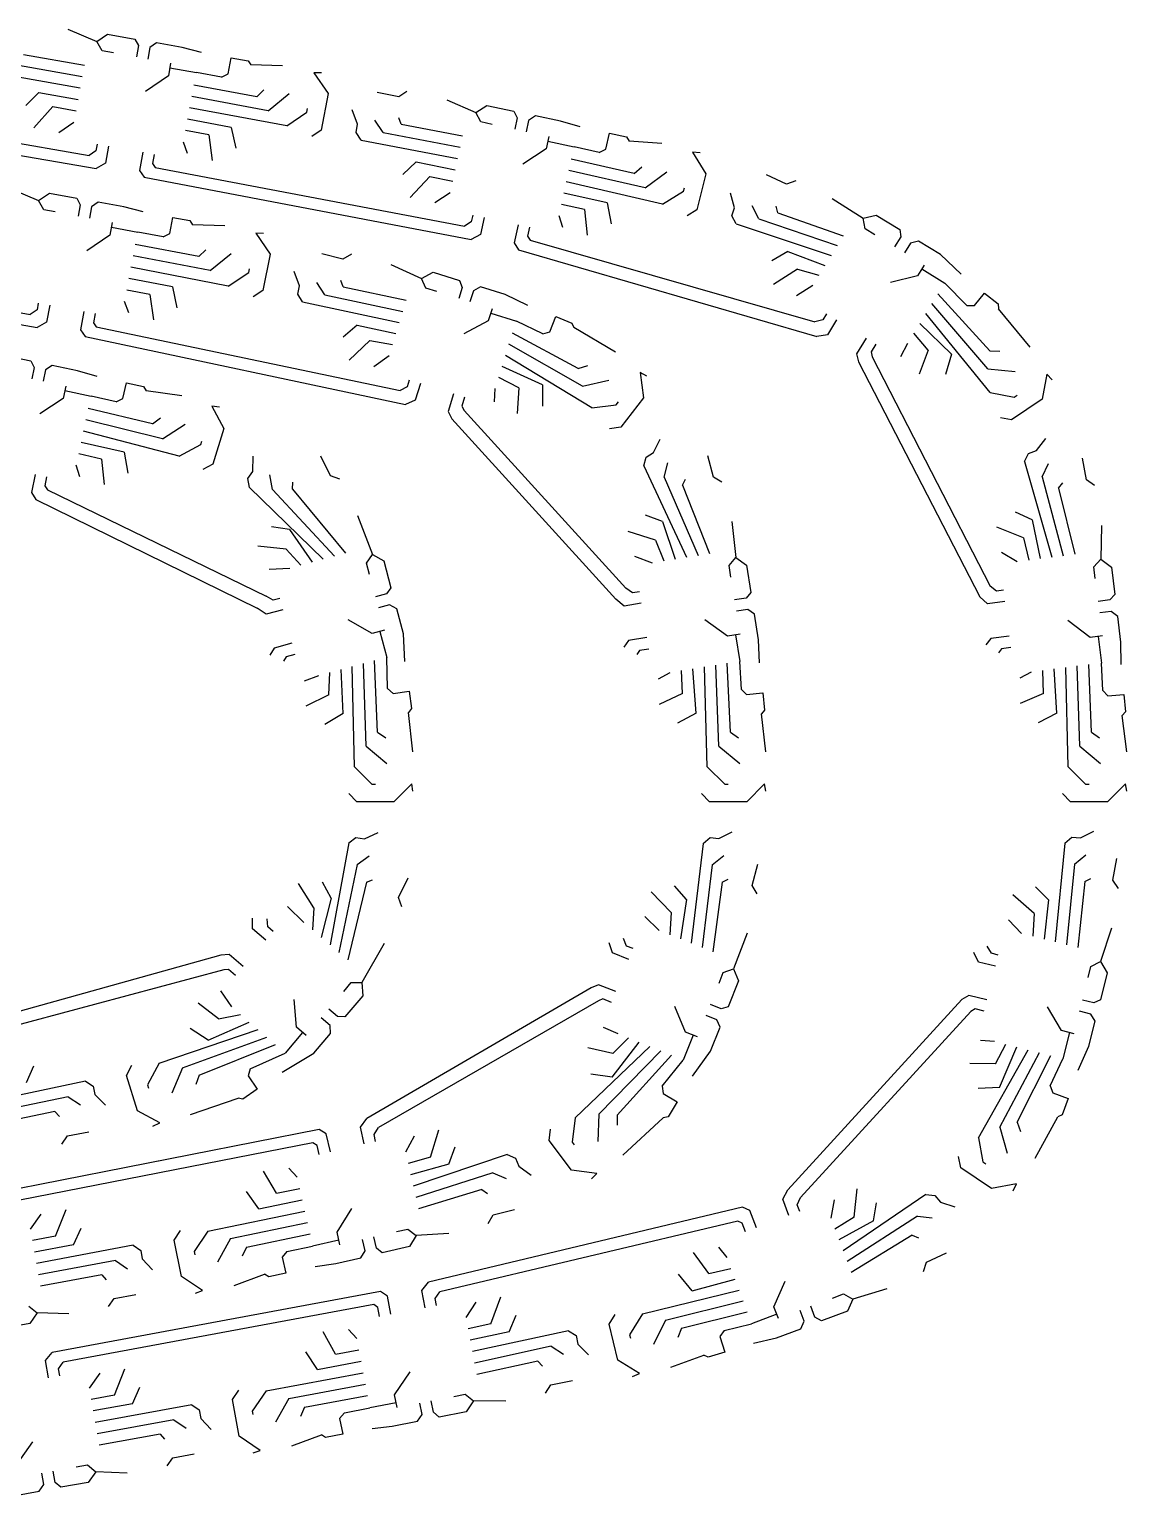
# Model space of a CAD drawing. Header units: millimetres. Extents: x -15 to 155, y 12 to 92.
# Drawn here: x 107.8 to 155.2, y 20.4 to 83.7 of the extents above; entities that cross this region are included whole.
import ezdxf

# ---------------------------------------------------------------- set-up
doc = ezdxf.new("R2010")
doc.units = ezdxf.units.MM
doc.header["$MEASUREMENT"] = 0
doc.layers.add('16 - lines', color=160, linetype='Continuous', true_color=0x0020ff)

msp = doc.modelspace()

# ---------------------------------------------------------------- linework, layer by layer
at = {"layer": '16 - lines'}
for p, q in [((109.501, 83.703), (110.753, 83.175)), ((110.753, 83.175), (111.218, 83.497)), ((110.985, 82.777), (110.753, 83.175)), ((111.218, 83.497), (112.398, 83.283)), ((112.398, 83.283), (112.551, 83.001)), ((112.551, 83.001), (112.461, 82.509)), ((113.333, 83.113), (113.042, 82.912)), ((114.429, 82.914), (113.333, 83.113)), ((107.584, 82.621), (110.212, 82.155)), ((111.477, 82.688), (110.985, 82.777)), ((111.477, 82.688), (110.985, 82.777)), ((113.042, 82.912), (112.953, 82.42)), ((115.268, 82.708), (114.429, 82.914)), ((116.42, 81.785), (116.546, 82.473)), ((116.546, 82.473), (117.284, 82.338)), ((117.284, 82.338), (117.404, 82.163)), ((105.862, 81.909), (110.033, 81.171)), ((106.808, 82.25), (110.122, 81.663)), ((113.839, 81.7), (112.85, 81.015)), ((113.937, 82.241), (113.839, 81.7)), ((113.901, 82.044), (115.047, 81.836)), ((116.138, 81.633), (115.047, 81.836)), ((116.138, 81.633), (116.42, 81.785)), ((118.773, 82.134), (117.404, 82.163)), ((120.115, 81.831), (120.734, 80.927)), ((120.444, 81.82), (120.115, 81.831)), ((117.656, 80.791), (114.934, 81.297)), ((117.656, 80.791), (117.967, 81.089)), ((96.994, 80.585), (110.418, 78.256)), ((108.25, 80.981), (107.692, 80.421)), ((108.25, 80.981), (109.944, 80.68)), ((118.154, 80.189), (114.845, 80.805)), ((118.154, 80.189), (119.057, 80.936)), ((120.734, 80.927), (120.439, 79.354)), ((123.785, 80.784), (122.854, 80.976)), ((124.139, 81.018), (123.785, 80.784)), ((125.853, 80.665), (127.106, 80.108)), ((127.106, 80.108), (127.581, 80.415)), ((127.581, 80.415), (128.754, 80.164)), ((96.518, 80.157), (110.722, 77.692)), ((108.851, 80.365), (108.025, 79.447)), ((108.851, 80.365), (109.854, 80.188)), ((116.554, 79.472), (114.666, 79.822)), ((118.947, 79.532), (114.756, 80.313)), ((118.947, 79.532), (119.822, 80.131)), ((119.822, 80.131), (119.85, 80.278)), ((122.009, 79.615), (121.768, 80.221)), ((123.11, 79.252), (122.752, 79.778)), ((123.891, 79.612), (123.791, 79.885)), ((127.326, 79.703), (127.106, 80.108)), ((128.754, 80.164), (128.897, 79.877)), ((128.897, 79.877), (128.793, 79.389)), ((129.386, 79.773), (129.282, 79.284)), ((129.683, 79.965), (129.386, 79.773)), ((130.772, 79.732), (129.683, 79.965)), ((109.108, 79.252), (109.765, 79.696)), ((115.579, 79.143), (114.577, 79.33)), ((115.579, 79.143), (115.734, 78.047)), ((116.554, 79.472), (116.745, 78.573)), ((120.439, 79.354), (120.031, 79.074)), ((121.939, 79.249), (122.009, 79.615)), ((122.16, 78.924), (121.939, 79.249)), ((123.11, 79.252), (126.429, 78.617)), ((123.891, 79.612), (126.533, 79.106)), ((127.815, 79.598), (127.326, 79.703)), ((127.815, 79.598), (127.326, 79.703)), ((131.61, 79.495), (130.772, 79.732)), ((132.73, 78.533), (132.88, 79.217)), ((132.88, 79.217), (133.612, 79.057)), ((110.762, 78.752), (110.709, 78.457)), ((111.254, 78.663), (111.12, 77.925)), ((114.67, 78.344), (114.488, 78.838)), ((122.16, 78.924), (126.324, 78.128)), ((130.144, 78.537), (129.135, 77.883)), ((130.259, 79.074), (130.144, 78.537)), ((130.218, 78.879), (131.357, 78.635)), ((132.443, 78.391), (131.357, 78.635)), ((132.443, 78.391), (132.73, 78.533)), ((133.612, 79.057), (133.727, 78.878)), ((135.138, 78.767), (133.727, 78.878)), ((110.709, 78.457), (110.418, 78.256)), ((111.12, 77.925), (110.722, 77.692)), ((112.73, 78.395), (112.587, 77.608)), ((113.222, 78.305), (113.15, 77.912)), ((113.15, 77.912), (113.271, 77.737)), ((124.534, 77.976), (123.962, 77.43)), ((124.534, 77.976), (126.219, 77.639)), ((133.953, 77.485), (131.227, 78.1)), ((136.463, 78.395), (137.034, 77.459)), ((136.79, 78.367), (136.463, 78.395)), ((112.587, 77.608), (112.788, 77.317)), ((112.788, 77.317), (126.904, 74.629)), ((113.271, 77.737), (126.617, 75.201)), ((125.119, 77.345), (124.27, 76.447)), ((125.119, 77.345), (126.114, 77.15)), ((134.419, 76.858), (131.122, 77.611)), ((133.953, 77.485), (134.279, 77.766)), ((134.419, 76.858), (135.359, 77.556)), ((137.034, 77.459), (136.657, 75.904)), ((140.519, 77.014), (139.661, 77.421)), ((106.981, 76.844), (108.235, 76.311)), ((108.235, 76.311), (108.701, 76.631)), ((108.701, 76.631), (109.881, 76.411)), ((125.348, 76.226), (126.01, 76.661)), ((132.787, 76.217), (130.913, 76.633)), ((135.176, 76.16), (131.017, 77.122)), ((135.176, 76.16), (136.081, 76.712)), ((136.081, 76.712), (136.117, 76.858)), ((138.276, 76.003), (138.106, 76.633)), ((140.919, 77.157), (140.519, 77.014)), ((108.466, 75.912), (108.235, 76.311)), ((109.881, 76.411), (110.032, 76.129)), ((110.032, 76.129), (109.94, 75.637)), ((110.523, 76.037), (110.432, 75.546)), ((110.815, 76.237), (110.523, 76.037)), ((111.91, 76.033), (110.815, 76.237)), ((112.752, 75.822), (111.91, 76.033)), ((131.801, 75.921), (130.808, 76.145)), ((132.787, 76.217), (132.947, 75.312)), ((138.165, 75.649), (138.276, 76.003)), ((139.329, 75.517), (139.034, 76.081)), ((140.146, 75.785), (140.078, 76.068)), ((142.5, 76.407), (143.838, 75.549)), ((108.957, 75.82), (108.466, 75.912)), ((108.957, 75.82), (108.466, 75.912)), ((111.415, 75.363), (111.314, 74.822)), ((113.9, 74.894), (114.029, 75.582)), ((114.029, 75.582), (114.766, 75.443)), ((114.766, 75.443), (114.886, 75.268)), ((126.914, 75.393), (126.617, 75.201)), ((126.977, 75.687), (126.914, 75.393)), ((127.466, 75.582), (127.309, 74.849)), ((130.865, 75.154), (130.703, 75.656)), ((131.801, 75.921), (131.918, 74.821)), ((136.657, 75.904), (136.235, 75.646)), ((138.347, 75.3), (138.165, 75.649)), ((139.329, 75.517), (142.705, 74.366)), ((140.146, 75.785), (142.966, 74.793)), ((143.838, 75.549), (144.388, 75.681)), ((143.912, 75.094), (143.838, 75.549)), ((144.388, 75.681), (145.412, 75.056)), ((111.314, 74.822), (110.323, 74.142)), ((111.378, 75.166), (112.523, 74.953)), ((113.617, 74.744), (112.523, 74.953)), ((113.617, 74.744), (113.9, 74.894)), ((116.28, 75.225), (114.886, 75.268)), ((117.619, 74.907), (118.227, 73.995)), ((117.947, 74.892), (117.619, 74.907)), ((127.309, 74.849), (126.904, 74.629)), ((128.933, 75.268), (128.765, 74.486)), ((129.422, 75.163), (129.338, 74.772)), ((129.338, 74.772), (129.453, 74.594)), ((138.347, 75.3), (142.444, 73.939)), ((144.338, 74.833), (143.912, 75.094)), ((144.338, 74.833), (143.912, 75.094)), ((145.452, 74.738), (145.191, 74.311)), ((145.412, 75.056), (145.452, 74.738)), ((115.148, 73.896), (112.408, 74.415)), ((115.148, 73.896), (115.462, 74.19)), ((128.765, 74.486), (128.957, 74.189)), ((128.957, 74.189), (141.832, 70.446)), ((129.453, 74.594), (141.752, 71.081)), ((140.58, 74.108), (139.895, 73.713)), ((140.58, 74.108), (142.183, 73.513)), ((145.879, 74.477), (145.618, 74.051)), ((146.222, 74.56), (145.879, 74.477)), ((147.173, 73.979), (146.222, 74.56)), ((94.442, 73.766), (107.878, 71.393)), ((116.423, 72.622), (112.225, 73.432)), ((115.639, 73.288), (112.317, 73.923)), ((115.639, 73.288), (116.55, 74.024)), ((118.227, 73.995), (117.914, 72.426)), ((121.376, 73.778), (120.457, 74.016)), ((121.742, 73.993), (121.376, 73.778)), ((123.436, 73.555), (124.765, 72.953)), ((146.471, 73.529), (146.184, 73.06)), ((148.062, 73.136), (147.173, 73.979)), ((93.965, 73.339), (108.18, 70.828)), ((114.023, 72.581), (112.134, 72.94)), ((116.423, 72.622), (117.306, 73.21)), ((117.306, 73.21), (117.335, 73.357)), ((119.5, 72.635), (119.276, 73.247)), ((121.382, 72.582), (121.289, 72.859)), ((124.765, 72.953), (125.266, 73.217)), ((124.948, 72.53), (124.765, 72.953)), ((125.266, 73.217), (126.412, 72.861)), ((126.412, 72.861), (126.529, 72.563)), ((140.998, 73.356), (139.961, 72.686)), ((140.998, 73.356), (141.923, 73.086)), ((146.184, 73.06), (145.016, 72.778)), ((146.367, 73.358), (147.361, 72.751)), ((113.046, 72.256), (112.042, 72.448)), ((113.046, 72.256), (113.196, 71.16)), ((114.023, 72.581), (114.21, 71.681)), ((117.914, 72.426), (117.502, 72.151)), ((119.421, 72.272), (119.5, 72.635)), ((119.633, 71.941), (119.421, 72.272)), ((120.592, 72.243), (120.248, 72.779)), ((120.592, 72.243), (123.957, 71.528)), ((121.382, 72.582), (124.105, 72.006)), ((125.426, 72.382), (124.948, 72.53)), ((125.426, 72.382), (124.948, 72.53)), ((126.529, 72.563), (126.381, 72.086)), ((127.007, 72.415), (126.859, 71.938)), ((127.319, 72.58), (127.007, 72.415)), ((128.383, 72.25), (127.319, 72.58)), ((129.353, 71.778), (128.383, 72.25)), ((140.954, 72.215), (141.662, 72.66)), ((149.296, 69.826), (147.061, 72.289)), ((148.314, 71.776), (147.361, 72.751)), ((148.634, 71.775), (149.074, 72.319)), ((149.074, 72.319), (149.657, 71.848)), ((108.17, 71.593), (107.878, 71.393)), ((108.225, 71.888), (108.17, 71.593)), ((108.716, 71.796), (108.579, 71.059)), ((112.133, 71.462), (111.95, 71.957)), ((119.633, 71.941), (123.809, 71.051)), ((127.814, 71.641), (127.651, 71.116)), ((149.221, 69.048), (146.8, 71.863)), ((148.314, 71.776), (148.634, 71.775)), ((149.657, 71.848), (149.68, 71.637)), ((151.035, 69.982), (149.68, 71.637)), ((108.579, 71.059), (108.18, 70.828)), ((110.191, 71.522), (110.045, 70.735)), ((110.683, 71.43), (110.609, 71.037)), ((110.609, 71.037), (110.729, 70.862)), ((121.984, 70.935), (121.386, 70.418)), ((121.984, 70.935), (123.661, 70.573)), ((127.651, 71.116), (126.587, 70.556)), ((127.755, 71.45), (128.867, 71.105)), ((129.997, 70.554), (128.867, 71.105)), ((130.303, 70.648), (130.561, 71.299)), ((130.561, 71.299), (131.258, 71.022)), ((131.258, 71.022), (131.343, 70.827)), ((142.096, 71.164), (141.752, 71.081)), ((142.252, 71.42), (142.096, 71.164)), ((142.679, 71.159), (142.287, 70.519)), ((147.649, 69.678), (146.279, 71.009)), ((149.314, 68.023), (146.54, 71.436)), ((110.045, 70.735), (110.245, 70.444)), ((110.245, 70.444), (124.074, 67.514)), ((110.729, 70.862), (123.84, 68.11)), ((122.537, 70.276), (121.644, 69.422)), ((122.537, 70.276), (123.513, 70.096)), ((131.536, 69.062), (128.69, 70.585)), ((129.997, 70.554), (130.303, 70.648)), ((133.136, 69.76), (131.343, 70.827)), ((142.287, 70.519), (141.832, 70.446)), ((143.958, 70.377), (143.541, 69.694)), ((146.635, 69.854), (146.018, 70.583)), ((106.723, 69.633), (107.898, 69.386)), ((131.71, 68.301), (128.542, 70.107)), ((143.541, 69.694), (143.624, 69.351)), ((144.385, 70.116), (144.176, 69.775)), ((144.176, 69.775), (144.226, 69.569)), ((145.455, 69.586), (145.757, 70.156)), ((146.635, 69.854), (146.248, 68.817)), ((147.649, 69.678), (147.388, 68.797)), ((149.296, 69.826), (149.726, 69.816)), ((107.898, 69.386), (108.042, 69.1)), ((108.042, 69.1), (107.939, 68.611)), ((108.827, 69.191), (108.531, 68.997)), ((109.917, 68.962), (108.827, 69.191)), ((122.709, 69.147), (123.365, 69.618)), ((129.984, 68.354), (128.246, 69.152)), ((132.122, 67.358), (128.394, 69.629)), ((131.536, 69.062), (131.947, 69.189)), ((143.624, 69.351), (148.863, 59.21)), ((144.226, 69.569), (149.308, 59.67)), ((149.221, 69.048), (150.387, 68.935)), ((108.531, 68.997), (108.428, 68.508)), ((110.759, 68.722), (109.917, 68.962)), ((111.879, 67.76), (112.029, 68.443)), ((112.029, 68.443), (112.762, 68.283)), ((124.241, 68.561), (124.153, 68.275)), ((124.719, 68.413), (124.497, 67.697)), ((128.963, 68.221), (128.098, 68.674)), ((131.71, 68.301), (132.852, 68.562)), ((134.2, 68.886), (134.346, 67.8)), ((134.488, 68.729), (134.2, 68.886)), ((151.768, 68.817), (151.564, 67.74)), ((151.992, 68.577), (151.768, 68.817)), ((109.294, 67.764), (108.287, 67.107)), ((109.407, 68.302), (109.294, 67.764)), ((109.366, 68.107), (110.506, 67.867)), ((111.592, 67.618), (110.506, 67.867)), ((111.592, 67.618), (111.879, 67.76)), ((112.762, 68.283), (112.876, 68.104)), ((114.415, 67.883), (112.876, 68.104)), ((124.153, 68.275), (123.84, 68.11)), ((126.152, 67.969), (125.915, 67.205)), ((126.629, 67.821), (126.511, 67.439)), ((127.915, 67.615), (127.95, 68.197)), ((128.963, 68.221), (128.901, 67.116)), ((129.984, 68.354), (129.996, 67.435)), ((134.346, 67.8), (133.376, 66.528)), ((149.314, 68.023), (150.356, 67.825)), ((151.564, 67.74), (150.241, 66.84)), ((150.356, 67.825), (150.48, 67.91)), ((113.156, 66.673), (110.378, 67.332)), ((115.715, 67.433), (116.23, 66.466)), ((116.041, 67.386), (115.715, 67.433)), ((124.497, 67.697), (124.074, 67.514)), ((125.915, 67.205), (126.08, 66.892)), ((126.511, 67.439), (126.61, 67.251)), ((126.61, 67.251), (133.591, 59.578)), ((132.122, 67.358), (133.173, 67.499)), ((133.173, 67.499), (133.264, 67.619)), ((113.584, 66.019), (110.275, 66.843)), ((113.156, 66.673), (113.498, 66.935)), ((113.584, 66.019), (114.564, 66.661)), ((116.23, 66.466), (115.762, 64.935)), ((126.08, 66.892), (133.161, 59.103)), ((133.376, 66.528), (132.885, 66.462)), ((150.241, 66.84), (149.755, 66.932)), ((111.935, 65.444), (110.07, 65.864)), ((114.299, 65.278), (110.173, 66.353)), ((115.235, 65.776), (115.279, 65.92)), ((134.776, 65.429), (135.065, 66.014)), ((151.315, 65.522), (151.716, 66.037)), ((110.949, 65.148), (109.967, 65.375)), ((111.935, 65.444), (112.095, 64.539)), ((114.299, 65.278), (115.235, 65.776)), ((117.479, 64.62), (117.503, 65.272)), ((120.839, 64.422), (120.422, 65.275)), ((134.364, 64.855), (134.458, 65.237)), ((134.458, 65.237), (134.776, 65.429)), ((137.367, 64.367), (137.129, 65.287)), ((150.796, 65.042), (150.965, 65.398)), ((150.965, 65.398), (151.315, 65.522)), ((110.013, 64.381), (109.864, 64.885)), ((110.949, 65.148), (111.066, 64.048)), ((115.762, 64.935), (115.325, 64.703)), ((117.268, 64.314), (117.479, 64.62)), ((134.364, 64.855), (136.21, 60.915)), ((135.243, 64.368), (135.395, 64.986)), ((150.796, 65.042), (151.972, 60.917)), ((151.56, 64.389), (151.833, 64.964)), ((153.467, 64.256), (153.304, 65.192)), ((108.095, 64.491), (107.931, 63.708)), ((108.584, 64.388), (108.502, 63.996)), ((108.502, 63.996), (108.618, 63.819)), ((117.339, 63.927), (117.268, 64.314)), ((118.341, 63.844), (118.226, 64.47)), ((119.201, 63.859), (119.219, 64.149)), ((121.241, 64.284), (120.839, 64.422)), ((135.243, 64.368), (136.704, 60.995)), ((136.034, 64.028), (136.17, 64.286)), ((136.034, 64.028), (137.197, 61.075)), ((137.732, 64.152), (137.367, 64.367)), ((151.56, 64.389), (152.468, 60.981)), ((152.266, 63.897), (152.451, 64.123)), ((153.814, 64.012), (153.467, 64.256)), ((107.931, 63.708), (108.124, 63.412)), ((108.124, 63.412), (117.679, 58.714)), ((108.618, 63.819), (118.058, 59.23)), ((117.339, 63.927), (120.527, 60.829)), ((118.341, 63.844), (121.009, 60.959)), ((119.201, 63.859), (121.492, 61.089)), ((152.266, 63.897), (152.964, 61.044)), ((122.008, 62.711), (122.645, 61.038)), ((135.174, 62.459), (134.432, 62.732)), ((151.128, 62.53), (150.411, 62.862)), ((119.073, 62.113), (118.292, 62.232)), ((119.073, 62.113), (120.044, 60.699)), ((135.174, 62.459), (135.717, 60.835)), ((138.17, 62.458), (138.339, 60.906)), ((150.755, 61.755), (149.609, 62.215)), ((151.128, 62.53), (151.476, 60.854)), ((154.114, 62.288), (154.099, 60.836)), ((134.865, 61.656), (133.686, 62.023)), ((134.865, 61.656), (135.223, 60.755)), ((150.755, 61.755), (150.98, 60.791)), ((118.931, 61.264), (117.703, 61.388)), ((118.931, 61.264), (119.561, 60.568)), ((122.385, 60.657), (122.645, 61.038)), ((122.645, 61.038), (123.136, 60.756)), ((133.961, 60.958), (134.73, 60.675)), ((138.042, 60.554), (138.339, 60.906)), ((138.339, 60.906), (138.798, 60.575)), ((149.798, 61.132), (150.484, 60.727)), ((153.79, 60.494), (154.099, 60.836)), ((154.099, 60.836), (154.547, 60.49)), ((118.185, 60.399), (119.078, 60.438)), ((122.516, 60.174), (122.385, 60.657)), ((122.516, 60.174), (122.385, 60.657)), ((123.136, 60.756), (123.448, 59.597)), ((138.122, 60.06), (138.042, 60.554)), ((138.122, 60.06), (138.042, 60.554)), ((138.798, 60.575), (138.99, 59.391)), ((153.853, 59.998), (153.79, 60.494)), ((153.853, 59.998), (153.79, 60.494)), ((154.547, 60.49), (154.699, 59.3)), ((123.448, 59.597), (123.259, 59.339)), ((133.877, 59.371), (133.591, 59.578)), ((149.588, 59.454), (149.308, 59.67)), ((118.364, 59.054), (118.058, 59.23)), ((118.654, 59.132), (118.364, 59.054)), ((123.259, 59.339), (122.776, 59.209)), ((133.513, 58.806), (133.161, 59.103)), ((134.254, 58.926), (133.513, 58.806)), ((134.174, 59.419), (133.877, 59.371)), ((138.776, 59.153), (138.282, 59.073)), ((138.99, 59.391), (138.776, 59.153)), ((149.205, 58.901), (148.863, 59.21)), ((149.949, 58.996), (149.205, 58.901)), ((149.886, 59.492), (149.588, 59.454)), ((154.476, 59.07), (153.98, 59.006)), ((154.699, 59.3), (154.476, 59.07)), ((118.06, 58.454), (117.679, 58.714)), ((118.784, 58.65), (118.06, 58.454)), ((123.389, 58.856), (122.906, 58.726)), ((123.696, 58.68), (123.389, 58.856)), ((123.986, 57.605), (123.696, 58.68)), ((138.856, 58.66), (138.362, 58.579)), ((139.142, 58.453), (138.856, 58.66)), ((139.321, 57.354), (139.142, 58.453)), ((154.539, 58.574), (154.043, 58.51)), ((154.819, 58.357), (154.539, 58.574)), ((154.96, 57.253), (154.819, 58.357)), ((122.636, 57.617), (121.594, 58.217)), ((123.167, 57.761), (122.636, 57.617)), ((122.974, 57.709), (123.277, 56.584)), ((124.044, 56.416), (123.986, 57.605)), ((137.979, 57.504), (137.004, 58.207)), ((153.625, 57.449), (152.674, 58.184)), ((118.402, 56.993), (118.226, 56.687)), ((119.175, 57.201), (118.402, 56.993)), ((133.704, 57.317), (133.497, 57.03)), ((134.494, 57.445), (133.704, 57.317)), ((138.522, 57.592), (137.979, 57.504)), ((138.325, 57.56), (138.511, 56.41)), ((139.353, 56.352), (139.321, 57.354)), ((149.345, 57.406), (149.129, 57.127)), ((150.139, 57.508), (149.345, 57.406)), ((150.202, 57.012), (149.806, 56.961)), ((154.17, 57.518), (153.625, 57.449)), ((153.972, 57.493), (154.119, 56.337)), ((154.977, 56.283), (154.96, 57.253)), ((118.919, 56.614), (118.813, 56.431)), ((119.305, 56.719), (118.919, 56.614)), ((122.874, 53.361), (122.742, 56.455)), ((123.305, 55.248), (123.277, 56.584)), ((134.179, 56.888), (134.055, 56.715)), ((134.574, 56.952), (134.179, 56.888)), ((138.575, 55.209), (138.511, 56.41)), ((149.806, 56.961), (149.676, 56.793)), ((154.172, 55.159), (154.119, 56.337)), ((119.719, 55.585), (120.329, 55.804)), ((120.767, 54.98), (120.811, 55.934)), ((121.391, 54.161), (121.294, 56.064)), ((121.874, 51.861), (121.777, 56.194)), ((122.374, 52.761), (122.26, 56.325)), ((135.002, 55.666), (135.498, 55.937)), ((136.03, 55.026), (135.992, 56.017)), ((136.626, 54.187), (136.486, 56.097)), ((137.105, 51.861), (136.979, 56.177)), ((137.605, 52.761), (137.473, 56.257)), ((138.105, 53.361), (137.966, 56.337)), ((150.611, 55.701), (151.092, 55.966)), ((151.623, 55.036), (151.588, 56.029)), ((152.199, 54.183), (152.084, 56.093)), ((152.683, 51.861), (152.58, 56.156)), ((153.183, 52.761), (153.076, 56.219)), ((153.683, 53.361), (153.572, 56.283)), ((123.305, 55.248), (123.539, 55.029)), ((123.539, 55.029), (124.231, 55.13)), ((124.231, 55.13), (124.339, 54.387)), ((138.575, 55.209), (138.802, 54.983)), ((154.172, 55.159), (154.393, 54.927)), ((120.767, 54.98), (119.778, 54.483)), ((136.03, 55.026), (135.025, 54.562)), ((138.802, 54.983), (139.497, 55.06)), ((139.497, 55.06), (139.58, 54.315)), ((151.623, 55.036), (150.607, 54.596)), ((154.393, 54.927), (155.09, 54.988)), ((155.09, 54.988), (155.155, 54.241)), ((121.391, 54.161), (120.6, 53.693)), ((124.339, 54.387), (124.212, 54.217)), ((124.399, 52.511), (124.212, 54.217)), ((136.626, 54.187), (135.82, 53.745)), ((139.58, 54.315), (139.448, 54.149)), ((139.63, 52.511), (139.448, 54.149)), ((152.199, 54.183), (151.383, 53.761)), ((155.155, 54.241), (155.019, 54.078)), ((155.208, 52.511), (155.019, 54.078)), ((122.874, 53.361), (123.224, 53.111)), ((138.105, 53.361), (138.455, 53.111)), ((153.683, 53.361), (154.033, 53.111)), ((122.374, 52.761), (123.274, 52.011)), ((137.605, 52.761), (138.505, 52.011)), ((153.183, 52.761), (154.083, 52.011)), ((121.874, 51.861), (122.624, 51.111)), ((137.105, 51.861), (137.855, 51.111)), ((152.683, 51.861), (153.433, 51.111)), ((121.974, 50.361), (121.624, 50.711)), ((122.624, 51.111), (122.774, 51.111)), ((124.349, 51.136), (123.574, 50.361)), ((124.399, 50.811), (124.349, 51.136)), ((137.205, 50.361), (136.855, 50.711)), ((137.855, 51.111), (138.005, 51.111)), ((139.58, 51.136), (138.805, 50.361)), ((139.63, 50.811), (139.58, 51.136)), ((152.783, 50.361), (152.433, 50.711)), ((153.433, 51.111), (153.583, 51.111)), ((155.158, 51.136), (154.383, 50.361)), ((155.208, 50.811), (155.158, 51.136)), ((123.574, 50.361), (121.974, 50.361)), ((138.805, 50.361), (137.205, 50.361)), ((154.383, 50.361), (152.783, 50.361)), ((121.623, 48.579), (121.938, 48.814)), ((121.938, 48.814), (122.306, 48.761)), ((122.306, 48.761), (122.901, 49.028)), ((136.921, 48.562), (137.228, 48.808)), ((137.228, 48.808), (137.598, 48.767)), ((137.598, 48.767), (138.183, 49.054)), ((152.538, 48.573), (152.839, 48.826)), ((152.839, 48.826), (153.21, 48.794)), ((153.21, 48.794), (153.788, 49.094)), ((121.623, 48.579), (120.823, 44.179)), ((136.921, 48.562), (136.414, 44.248)), ((152.538, 48.573), (152.127, 44.309)), ((121.992, 47.644), (121.203, 43.855)), ((121.992, 47.644), (122.502, 48.025)), ((137.321, 47.64), (136.878, 44.062)), ((137.321, 47.64), (137.818, 48.038)), ((139.041, 46.741), (139.279, 47.661)), ((152.96, 47.661), (152.611, 44.187)), ((152.96, 47.661), (153.448, 48.07)), ((154.614, 46.966), (154.777, 47.902)), ((120.873, 46.193), (120.486, 46.882)), ((122.387, 46.88), (121.584, 43.531)), ((122.387, 46.88), (122.656, 46.992)), ((123.779, 46.22), (124.196, 47.074)), ((137.74, 46.889), (137.342, 43.876)), ((137.74, 46.889), (138.006, 47.011)), ((153.398, 46.92), (153.096, 44.065)), ((153.398, 46.92), (153.66, 47.048)), ((154.858, 46.619), (154.614, 46.966)), ((120.116, 45.783), (119.458, 46.828)), ((123.917, 45.819), (123.779, 46.22)), ((135.54, 45.579), (134.686, 46.471)), ((136.199, 46.132), (135.682, 46.73)), ((139.257, 46.376), (139.041, 46.741)), ((151.218, 45.527), (150.294, 46.347)), ((151.83, 46.131), (151.267, 46.685)), ((118.975, 45.839), (119.681, 45.152)), ((120.116, 45.783), (120.062, 44.828)), ((120.873, 46.193), (120.442, 44.504)), ((135.54, 45.579), (135.485, 44.62)), ((136.199, 46.132), (135.949, 44.434)), ((151.83, 46.131), (151.642, 44.431)), ((117.469, 44.869), (117.468, 45.33)), ((118.136, 44.958), (118.108, 45.31)), ((118.364, 44.763), (118.136, 44.958)), ((134.411, 45.406), (135.021, 44.806)), ((150.106, 45.263), (150.672, 44.675)), ((151.218, 45.527), (151.157, 44.553)), ((118.04, 44.383), (117.469, 44.869)), ((133.619, 44.129), (133.48, 44.454)), ((138.819, 44.681), (138.233, 43.142)), ((154.559, 44.895), (154.078, 43.458)), ((116.106, 43.731), (104.239, 40.43)), ((116.458, 43.76), (116.106, 43.731)), ((117.067, 43.241), (116.458, 43.76)), ((123.149, 44.246), (122.194, 42.551)), ((133.015, 43.832), (132.867, 44.269)), ((133.711, 43.553), (133.015, 43.832)), ((133.897, 44.017), (133.619, 44.129)), ((148.815, 43.44), (148.609, 43.853)), ((149.373, 43.815), (149.192, 44.119)), ((149.664, 43.742), (149.373, 43.815)), ((116.227, 43.103), (104.725, 40.012)), ((116.438, 43.12), (116.227, 43.103)), ((116.743, 42.86), (116.438, 43.12)), ((137.796, 42.994), (138.233, 43.142)), ((138.233, 43.142), (138.455, 42.622)), ((149.542, 43.257), (148.815, 43.44)), ((153.544, 42.767), (153.665, 43.252)), ((153.544, 42.767), (153.665, 43.252)), ((153.665, 43.252), (154.078, 43.458)), ((154.078, 43.458), (154.368, 42.972)), ((121.409, 42.169), (121.733, 42.55)), ((121.409, 42.169), (121.733, 42.55)), ((121.733, 42.55), (122.194, 42.551)), ((122.194, 42.551), (122.239, 41.987)), ((132.411, 42.459), (132.086, 42.319)), ((133.153, 42.161), (132.411, 42.459)), ((137.61, 42.53), (137.796, 42.994)), ((137.61, 42.53), (137.796, 42.994)), ((138.455, 42.622), (138.009, 41.508)), ((154.368, 42.972), (154.076, 41.809)), ((116.086, 42.199), (116.568, 41.498)), ((119.369, 40.623), (119.273, 41.821)), ((122.239, 41.987), (121.461, 41.074)), ((132.086, 42.319), (122.402, 36.687)), ((132.596, 41.846), (132.401, 41.762)), ((132.967, 41.697), (132.596, 41.846)), ((148.097, 41.816), (140.581, 33.601)), ((148.401, 41.997), (148.097, 41.816)), ((149.177, 41.802), (148.401, 41.997)), ((153.785, 41.675), (153.3, 41.797)), ((154.076, 41.809), (153.785, 41.675)), ((116.007, 40.991), (115.123, 41.657)), ((116.007, 40.991), (116.949, 41.174)), ((121.141, 41.084), (120.761, 41.408)), ((132.401, 41.762), (122.904, 36.289)), ((136.17, 40.414), (135.697, 41.519)), ((137.702, 41.415), (137.238, 41.601)), ((138.009, 41.508), (137.702, 41.415)), ((148.485, 41.306), (141.132, 33.275)), ((148.667, 41.415), (148.485, 41.306)), ((149.055, 41.317), (148.667, 41.415)), ((152.401, 40.477), (151.784, 41.508)), ((153.663, 41.191), (153.178, 41.312)), ((153.844, 40.887), (153.663, 41.191)), ((113.438, 39.08), (117.71, 40.526)), ((115.55, 40.068), (114.78, 40.57)), ((115.55, 40.068), (117.329, 40.85)), ((119.788, 40.266), (119.369, 40.623)), ((120.817, 40.703), (120.436, 41.027)), ((120.845, 40.351), (120.817, 40.703)), ((121.461, 41.074), (121.141, 41.084)), ((132.604, 40.624), (133.236, 40.35)), ((137.516, 40.951), (137.052, 41.137)), ((137.241, 39.593), (137.656, 40.626)), ((137.656, 40.626), (137.516, 40.951)), ((153.573, 39.807), (153.844, 40.887)), ((114.445, 38.865), (118.09, 40.201)), ((119.635, 40.396), (118.88, 39.509)), ((120.123, 39.503), (120.845, 40.351)), ((132.99, 38.462), (134.164, 39.978)), ((133.028, 39.491), (133.7, 40.164)), ((136.495, 40.283), (136.062, 39.202)), ((136.68, 40.209), (136.17, 40.414)), ((148.9, 40.066), (149.502, 40.019)), ((149.543, 39.041), (149.987, 39.897)), ((152.934, 40.343), (152.401, 40.477)), ((152.74, 40.391), (152.456, 39.262)), ((115.165, 38.562), (118.471, 39.877)), ((117.372, 38.834), (118.88, 39.509)), ((118.747, 38.689), (120.123, 39.503)), ((131.407, 36.718), (134.628, 39.792)), ((133.028, 39.491), (131.949, 39.735)), ((132.425, 36.866), (135.092, 39.606)), ((133.206, 36.832), (135.556, 39.421)), ((136.471, 38.516), (137.241, 39.593)), ((148.808, 35.854), (150.957, 39.654)), ((149.711, 38.025), (150.472, 39.776)), ((149.728, 36.317), (151.442, 39.532)), ((150.479, 36.531), (151.927, 39.41)), ((151.911, 38.09), (152.456, 39.262)), ((153.111, 38.777), (153.573, 39.807)), ((107.716, 38.241), (108.036, 38.964)), ((112.033, 38.546), (112.265, 38.983)), ((113.438, 39.08), (112.94, 38.144)), ((114.445, 38.865), (113.991, 37.785)), ((117.372, 38.834), (117.28, 38.528)), ((135.157, 38.084), (136.062, 39.202)), ((149.543, 39.041), (148.436, 39.064)), ((110.257, 38.298), (106.125, 37.426)), ((110.257, 38.298), (110.588, 38.086)), ((110.588, 38.086), (110.667, 37.722)), ((112.5, 37.016), (112.033, 38.546)), ((112.94, 38.144), (112.984, 38)), ((115.165, 38.562), (115.028, 38.154)), ((117.28, 38.528), (117.677, 37.952)), ((132.99, 38.462), (132.081, 38.603)), ((135.157, 38.084), (135.199, 37.767)), ((149.711, 38.025), (148.793, 37.981)), ((151.911, 38.09), (152.015, 37.787)), ((109.512, 37.623), (106.218, 36.935)), ((109.512, 37.623), (110.048, 37.279)), ((110.667, 37.722), (111.127, 37.26)), ((114.798, 36.855), (116.851, 37.564)), ((117.06, 37.526), (116.851, 37.564)), ((117.677, 37.952), (117.06, 37.526)), ((135.199, 37.767), (135.798, 37.404)), ((135.798, 37.404), (135.409, 36.763)), ((152.015, 37.787), (152.675, 37.552)), ((152.675, 37.552), (152.423, 36.846)), ((108.935, 36.985), (106.31, 36.443)), ((108.935, 36.985), (109.135, 36.772)), ((113.468, 36.501), (112.5, 37.016)), ((131.407, 36.718), (131.265, 35.667)), ((132.425, 36.866), (132.375, 35.695)), ((133.206, 36.832), (133.219, 36.402)), ((135.409, 36.763), (135.203, 36.712)), ((151.26, 34.97), (152.231, 36.755)), ((152.423, 36.846), (152.231, 36.755)), ((120.356, 36.215), (106.277, 33.443)), ((109.479, 35.93), (110.412, 36.108)), ((113.172, 36.358), (113.468, 36.501)), ((120.656, 36.027), (120.356, 36.215)), ((122.128, 36.316), (122.402, 36.687)), ((122.297, 35.585), (122.128, 36.316)), ((122.717, 35.99), (122.904, 36.289)), ((125.151, 35.021), (125.517, 36.201)), ((130.274, 35.729), (130.341, 36.219)), ((133.455, 35.104), (135.203, 36.712)), ((149.728, 36.317), (150.049, 35.19)), ((150.479, 36.531), (150.627, 36.128)), ((120.078, 35.637), (106.76, 33.023)), ((109.24, 35.579), (109.479, 35.93)), ((120.258, 35.525), (120.078, 35.637)), ((120.348, 35.135), (120.258, 35.525)), ((120.835, 35.248), (120.656, 36.027)), ((122.784, 35.697), (122.717, 35.99)), ((124.452, 35.925), (124.073, 35.225)), ((125.953, 34.713), (126.226, 35.455)), ((131.245, 34.456), (130.274, 35.729)), ((131.265, 35.667), (131.356, 35.547)), ((148.808, 35.854), (149.005, 34.812)), ((125.151, 35.021), (124.186, 34.738)), ((128.469, 35.128), (124.411, 33.764)), ((128.469, 35.128), (128.83, 34.972)), ((128.83, 34.972), (128.968, 34.627)), ((148.046, 34.558), (147.954, 35.045)), ((118.513, 33.459), (117.947, 34.41)), ((119.043, 34.547), (119.396, 34.146)), ((125.953, 34.713), (124.298, 34.251)), ((127.844, 34.342), (124.523, 33.276)), ((127.844, 34.342), (128.428, 34.089)), ((128.968, 34.627), (129.496, 34.244)), ((132.331, 34.31), (131.245, 34.456)), ((132.103, 34.073), (132.331, 34.31)), ((149.368, 33.658), (148.046, 34.558)), ((149.005, 34.812), (149.129, 34.728)), ((118.513, 33.459), (119.509, 33.659)), ((127.377, 33.618), (124.636, 32.789)), ((127.377, 33.618), (127.609, 33.441)), ((140.36, 33.196), (140.581, 33.601)), ((143.437, 32.422), (143.575, 33.65)), ((150.445, 33.862), (149.368, 33.658)), ((150.303, 33.565), (150.445, 33.862)), ((117.74, 32.778), (117.217, 33.534)), ((117.74, 32.778), (119.621, 33.171)), ((140.626, 32.495), (140.36, 33.196)), ((140.987, 32.953), (141.132, 33.275)), ((141.093, 32.672), (140.987, 32.953)), ((142.581, 33.178), (142.434, 32.378)), ((146.541, 33.406), (142.966, 30.976)), ((144.284, 32.271), (144.412, 33.051)), ((146.541, 33.406), (146.932, 33.364)), ((146.932, 33.364), (147.165, 33.075)), ((147.165, 33.075), (147.783, 32.867)), ((108.34, 32.552), (107.878, 31.904)), ((108.972, 31.6), (109.422, 32.751)), ((115.541, 31.823), (119.734, 32.684)), ((121.124, 31.774), (121.761, 32.793)), ((138.617, 32.857), (125.064, 29.615)), ((127.648, 32.155), (127.863, 32.521)), ((127.863, 32.521), (128.783, 32.759)), ((138.939, 32.712), (138.617, 32.857)), ((139.223, 31.964), (138.939, 32.712)), ((143.437, 32.422), (142.611, 31.911)), ((146.176, 32.469), (143.143, 30.508)), ((146.176, 32.469), (146.809, 32.402)), ((109.751, 31.235), (110.076, 31.956)), ((114.089, 31.432), (114.364, 31.843)), ((115.541, 31.823), (114.952, 30.941)), ((116.521, 31.509), (119.846, 32.197)), ((117.208, 31.136), (119.958, 31.71)), ((121.248, 31.238), (121.124, 31.774)), ((123.684, 31.8), (124.171, 31.912)), ((123.684, 31.8), (124.171, 31.912)), ((124.171, 31.912), (124.542, 31.639)), ((125.953, 31.717), (124.542, 31.639)), ((138.42, 32.248), (125.551, 29.2)), ((138.614, 32.16), (138.42, 32.248)), ((138.755, 31.786), (138.614, 32.16)), ((144.284, 32.271), (142.789, 31.443)), ((108.972, 31.6), (107.967, 31.412)), ((109.751, 31.235), (108.057, 30.92)), ((112.32, 31.211), (108.146, 30.428)), ((112.32, 31.211), (112.644, 30.989)), ((114.403, 29.863), (114.089, 31.432)), ((116.521, 31.509), (115.962, 30.48)), ((117.208, 31.136), (117.031, 30.744)), ((118.96, 30.946), (120.068, 31.171)), ((121.203, 31.433), (120.068, 31.171)), ((122.334, 30.975), (122.222, 31.462)), ((122.822, 31.088), (122.709, 31.575)), ((123.073, 30.889), (122.822, 31.088)), ((124.242, 31.159), (123.073, 30.889)), ((124.542, 31.639), (124.242, 31.159)), ((137.594, 31.129), (137.946, 30.678)), ((145.945, 31.641), (143.32, 30.04)), ((145.945, 31.641), (146.219, 31.54)), ((111.555, 30.558), (108.235, 29.937)), ((111.555, 30.558), (112.081, 30.199)), ((112.644, 30.989), (112.713, 30.623)), ((112.713, 30.623), (113.159, 30.148)), ((114.952, 30.941), (114.982, 30.794)), ((118.96, 30.946), (118.758, 30.698)), ((118.758, 30.698), (118.907, 30.014)), ((120.178, 30.291), (121.062, 30.425)), ((121.062, 30.425), (122.147, 30.675)), ((122.147, 30.675), (122.334, 30.975)), ((137.163, 29.998), (136.515, 30.895)), ((146.43, 30.079), (146.573, 30.479)), ((146.573, 30.479), (147.431, 30.886)), ((110.96, 29.937), (108.325, 29.445)), ((110.96, 29.937), (111.154, 29.719)), ((115.314, 29.254), (114.403, 29.863)), ((116.673, 29.474), (117.996, 29.968)), ((118.175, 29.854), (117.996, 29.968)), ((118.907, 30.014), (118.175, 29.854)), ((136.453, 29.252), (135.865, 29.959)), ((137.163, 29.998), (138.123, 30.21)), ((123.002, 29.218), (108.823, 26.588)), ((115.005, 29.142), (115.314, 29.254)), ((123.295, 29.019), (123.002, 29.218)), ((124.777, 29.254), (125.064, 29.615)), ((124.919, 28.518), (124.777, 29.254)), ((125.353, 28.907), (125.551, 29.2)), ((134.301, 28.25), (138.477, 29.275)), ((136.453, 29.252), (138.3, 29.742)), ((139.978, 28.56), (140.471, 29.656)), ((144.849, 29.329), (143.382, 28.888)), ((107.819, 28.59), (108.177, 28.3)), ((122.704, 28.651), (109.304, 26.165)), ((111.259, 28.564), (111.5, 28.913)), ((111.5, 28.913), (112.435, 29.085)), ((122.879, 28.532), (122.704, 28.651)), ((122.955, 28.139), (122.879, 28.532)), ((123.446, 28.234), (123.295, 29.019)), ((125.41, 28.612), (125.353, 28.907)), ((127.111, 28.759), (126.681, 28.093)), ((127.763, 27.821), (128.188, 28.98)), ((135.294, 27.975), (138.654, 28.807)), ((140.173, 28.046), (139.978, 28.56)), ((141.752, 28.11), (141.575, 28.577)), ((142.51, 28.932), (142.978, 29.109)), ((142.51, 28.932), (142.978, 29.109)), ((142.978, 29.109), (143.382, 28.888)), ((143.382, 28.888), (143.15, 28.372)), ((108.177, 28.3), (107.855, 27.835)), ((109.538, 28.247), (108.177, 28.3)), ((128.55, 27.472), (128.859, 28.2)), ((132.867, 27.8), (133.125, 28.222)), ((134.301, 28.25), (133.749, 27.344)), ((135.294, 27.975), (134.776, 26.924)), ((135.994, 27.631), (138.831, 28.34)), ((140.102, 28.233), (139.012, 27.82)), ((141.285, 27.933), (141.108, 28.4)), ((141.14, 27.61), (141.285, 27.933)), ((142.028, 27.947), (141.752, 28.11)), ((143.15, 28.372), (142.028, 27.947)), ((107.855, 27.835), (106.674, 27.62)), ((121.061, 26.505), (120.52, 27.471)), ((121.619, 27.579), (121.968, 27.185)), ((127.763, 27.821), (126.776, 27.602)), ((128.55, 27.472), (126.87, 27.111)), ((131.108, 27.525), (126.965, 26.62)), ((131.108, 27.525), (131.439, 27.313)), ((131.439, 27.313), (131.518, 26.949)), ((133.243, 26.245), (132.867, 27.8)), ((133.749, 27.344), (133.784, 27.199)), ((135.994, 27.631), (135.834, 27.232)), ((137.829, 27.535), (137.65, 27.269)), ((137.65, 27.269), (137.86, 26.601)), ((137.829, 27.535), (139.012, 27.82)), ((140.098, 27.216), (141.14, 27.61)), ((108.531, 26.231), (108.823, 26.588)), ((120.27, 25.845), (119.767, 26.615)), ((121.061, 26.505), (122.062, 26.694)), ((130.363, 26.85), (127.059, 26.129)), ((130.363, 26.85), (130.898, 26.507)), ((131.518, 26.949), (131.978, 26.487)), ((137.86, 26.601), (137.144, 26.377)), ((139.1, 26.99), (140.098, 27.216)), ((108.662, 25.493), (108.531, 26.231)), ((109.102, 25.876), (109.304, 26.165)), ((120.27, 25.845), (122.157, 26.203)), ((129.786, 26.212), (127.154, 25.639)), ((129.786, 26.212), (129.986, 26)), ((134.179, 25.674), (133.243, 26.245)), ((135.527, 25.948), (136.956, 26.475)), ((137.144, 26.377), (136.956, 26.475)), ((109.154, 25.58), (109.102, 25.876)), ((110.879, 25.687), (110.418, 25.043)), ((111.508, 24.734), (111.962, 25.882)), ((118.062, 24.924), (122.252, 25.712)), ((123.608, 24.752), (124.282, 25.747)), ((130.347, 25.188), (131.278, 25.379)), ((133.875, 25.549), (134.179, 25.674)), ((111.508, 24.734), (110.505, 24.551)), ((112.285, 24.365), (112.613, 25.085)), ((116.606, 24.549), (116.886, 24.957)), ((118.062, 24.924), (117.463, 24.048)), ((119.039, 24.598), (122.346, 25.221)), ((119.721, 24.217), (122.441, 24.73)), ((123.712, 24.212), (123.608, 24.752)), ((126.167, 24.685), (126.658, 24.779)), ((126.167, 24.685), (126.658, 24.779)), ((126.658, 24.779), (127.018, 24.492)), ((130.114, 24.833), (130.347, 25.188)), ((112.285, 24.365), (110.593, 24.058)), ((114.847, 24.327), (110.68, 23.566)), ((114.847, 24.327), (115.17, 24.104)), ((115.17, 24.104), (115.238, 23.738)), ((116.901, 22.976), (116.606, 24.549)), ((119.039, 24.598), (118.467, 23.575)), ((119.721, 24.217), (119.539, 23.827)), ((121.441, 23.982), (122.53, 24.188)), ((123.674, 24.408), (122.53, 24.188)), ((124.788, 23.91), (124.694, 24.401)), ((125.279, 24.004), (125.185, 24.495)), ((127.018, 24.492), (126.701, 24.024)), ((128.4, 24.481), (127.018, 24.492)), ((114.079, 23.678), (110.768, 23.074)), ((114.079, 23.678), (114.603, 23.317)), ((115.238, 23.738), (115.681, 23.26)), ((117.463, 24.048), (117.491, 23.901)), ((121.441, 23.982), (121.233, 23.739)), ((121.233, 23.739), (121.364, 23.051)), ((123.497, 23.406), (124.59, 23.617)), ((124.59, 23.617), (124.788, 23.91)), ((125.523, 23.797), (125.279, 24.004)), ((126.701, 24.024), (125.523, 23.797)), ((113.481, 23.06), (110.855, 22.582)), ((113.481, 23.06), (113.674, 22.841)), ((117.805, 22.357), (116.901, 22.976)), ((119.166, 22.561), (120.452, 23.029)), ((120.627, 22.91), (120.452, 23.029)), ((121.364, 23.051), (120.627, 22.91)), ((122.641, 23.295), (123.497, 23.406)), ((107.297, 21.746), (107.985, 22.732)), ((114.025, 22.036), (114.96, 22.204)), ((117.495, 22.248), (117.805, 22.357)), ((109.854, 21.642), (110.347, 21.729)), ((109.854, 21.642), (110.347, 21.729)), ((110.347, 21.729), (110.703, 21.437)), ((113.783, 21.688), (114.025, 22.036)), ((108.465, 20.887), (108.377, 21.379)), ((108.957, 20.975), (108.87, 21.467)), ((109.198, 20.763), (108.957, 20.975)), ((110.379, 20.973), (109.198, 20.763)), ((110.703, 21.437), (110.379, 20.973)), ((112.06, 21.378), (110.703, 21.437)), ((107.166, 20.402), (108.263, 20.597)), ((108.263, 20.597), (108.465, 20.887))]:
    msp.add_line(p, q, dxfattribs=at)

doc.saveas('drawing.dxf')
